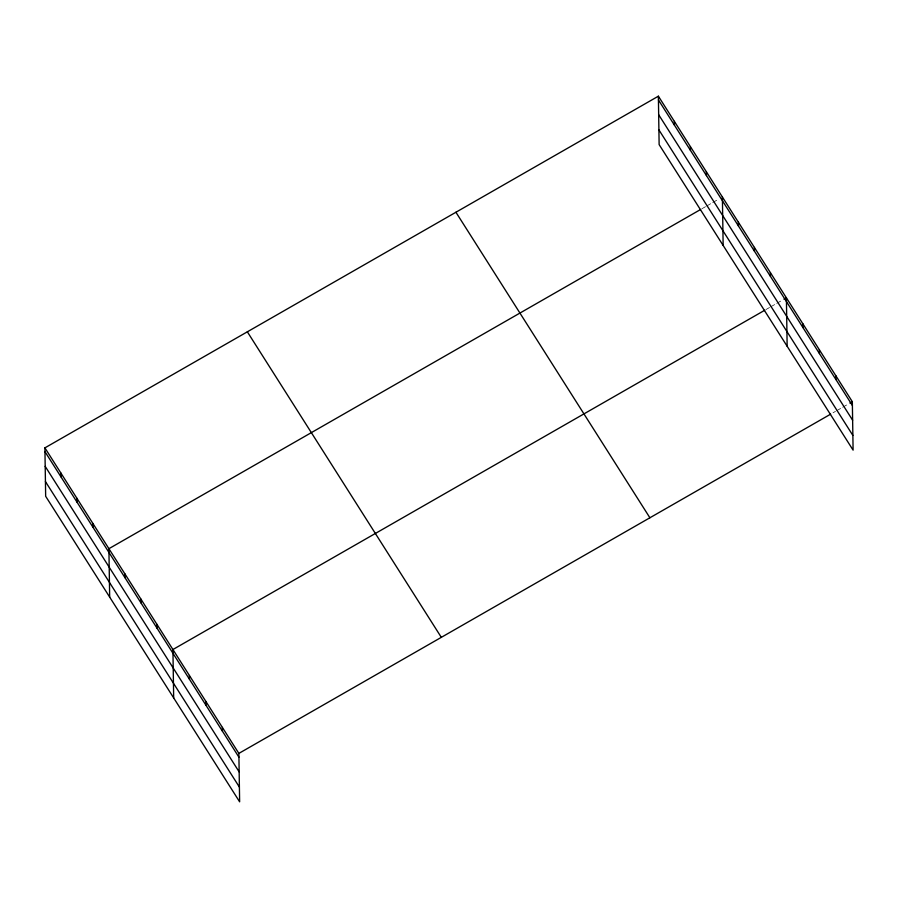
<?xml version="1.0" encoding="UTF-8"?>
<svg xmlns="http://www.w3.org/2000/svg" width="898" height="898" viewBox="0 0 898 898"><rect width="100%" height="100%" fill="white"/><g stroke="black" fill="none" stroke-linecap="round" stroke-linejoin="round"><path stroke-width="0.67" stroke-dasharray="4.49 3.37" d="M701.899 208.751L705.514 206.686M706.715 205.99L711.542 203.229M712.743 202.533L718.77 199.087M765.904 309.586L769.519 307.509M770.731 306.813L775.546 304.052M776.748 303.367L782.775 299.91M833.063 412.766L835.466 411.385M836.678 410.7L841.493 407.939M842.694 407.243L848.722 403.786"/><path stroke-width="1.35" d="M44.9 447.866L238.868 753.4L239.631 801.813L45.663 496.28L44.9 447.866L658.38 96.187L852.337 401.72L853.1 450.134L659.132 144.6L658.38 96.187M700.687 209.447L108.905 548.689L109.668 597.114M764.703 310.27L172.921 649.523L173.673 697.937M783.976 299.214L786.39 297.833L787.153 346.246M238.868 753.4L830.65 414.158M849.935 403.101L852.337 401.72M658.436 99.959L852.404 405.503M658.661 114.697L852.629 420.23M658.908 129.873L852.864 435.407M455.926 212.242L649.894 517.776M247.343 331.811L441.311 637.344M44.956 451.649L238.924 757.182M45.192 466.376L239.16 771.91M45.428 481.553L239.396 787.086M835.847 375.746L835.915 379.528M819.369 349.782L819.425 353.554M802.879 323.808L802.935 327.59M770.394 272.633L770.45 276.404M754.387 247.421L754.443 251.204M738.38 222.221L738.448 225.993M722.385 197.01L723.148 245.423M706.378 171.799L706.445 175.581M690.382 146.599L690.439 150.381M674.376 121.387L674.432 125.17M222.378 727.425L222.435 731.208M205.889 701.461L205.945 705.244M189.399 675.487L189.467 679.27M156.914 624.312L156.97 628.095M140.907 599.101L140.975 602.884M124.912 573.901L124.968 577.683M92.909 523.489L92.965 527.272M76.902 498.278L76.959 502.061M60.907 473.078L60.963 476.849"/></g></svg>
